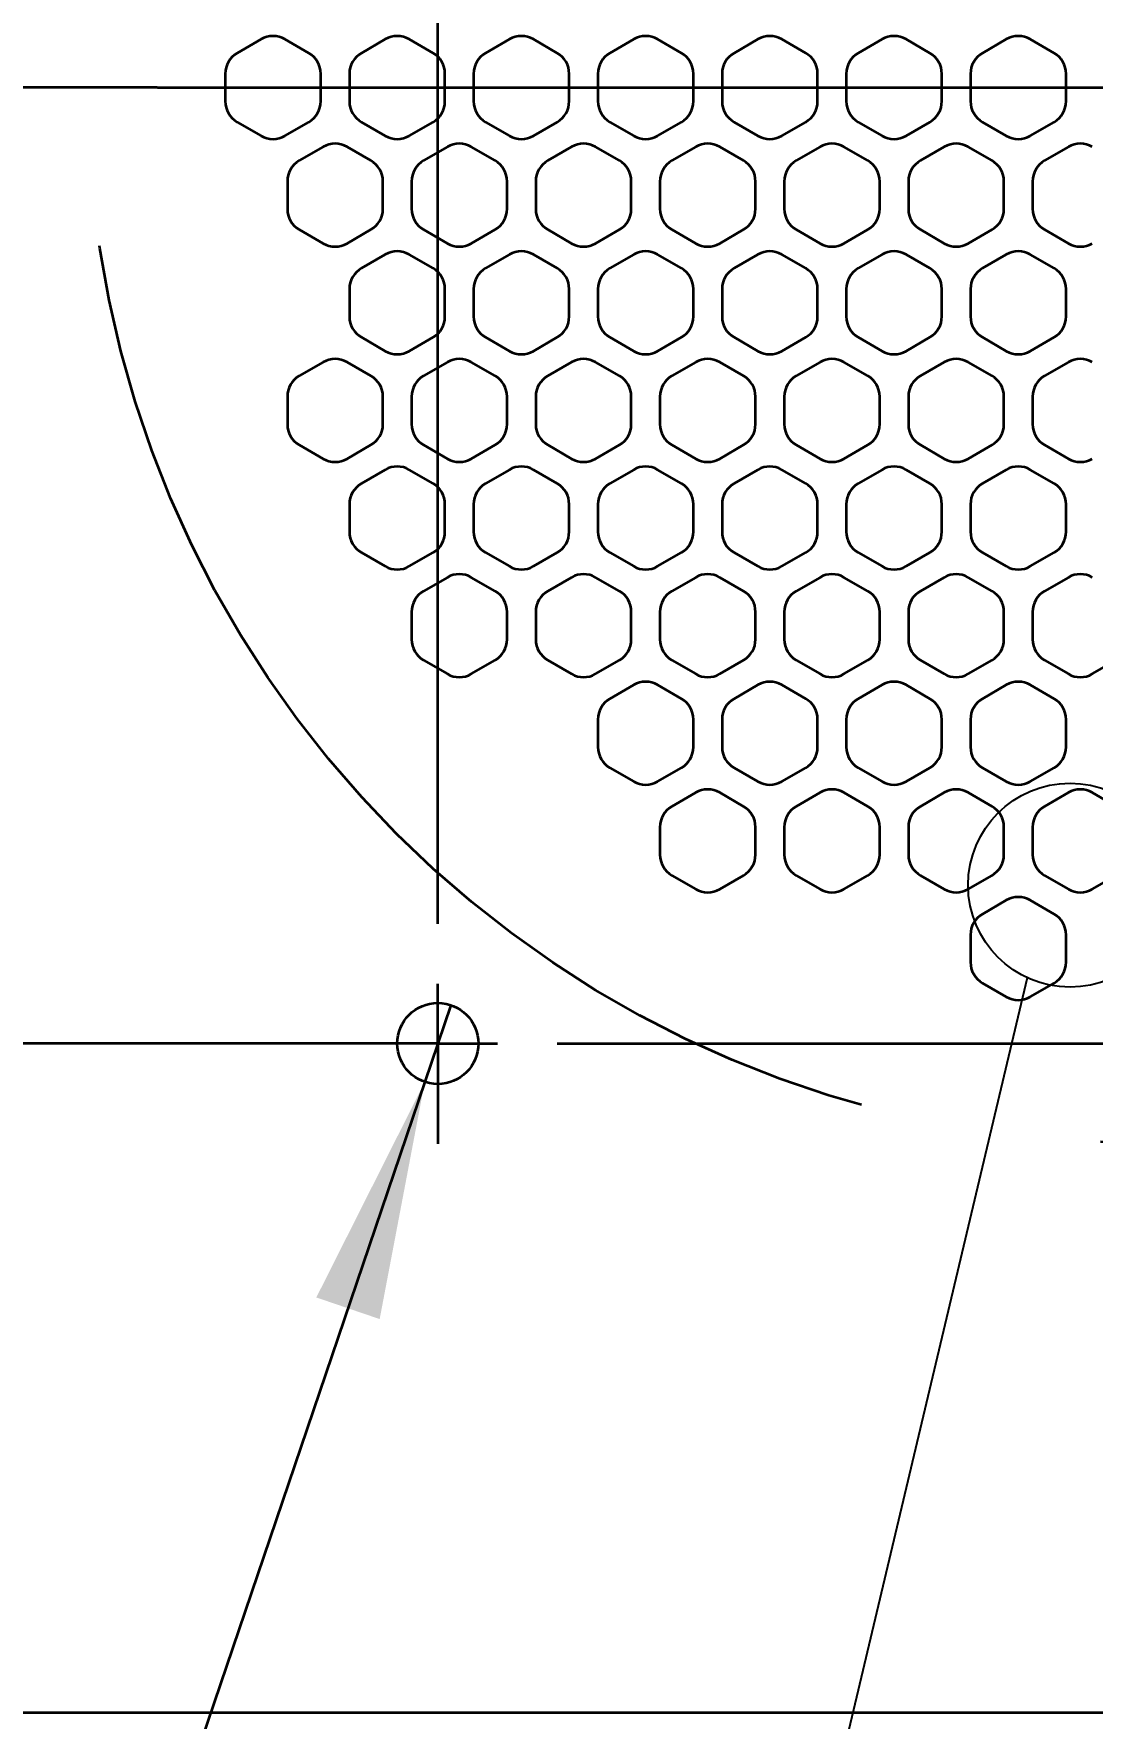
# Model space of a CAD drawing. Header units: millimetres. Extents: x 10 to 515, y -34 to 231.
# Drawn here: x 203.94 to 215.02, y 82.41 to 100.03 of the extents above; entities that cross this region are included whole.
import ezdxf

# ---------------------------------------------------------------- set-up
doc = ezdxf.new("R2010")
doc.units = ezdxf.units.MM
doc.linetypes.add('CENTERX2', pattern=[20.32, 12.7, -2.54, 2.54, -2.54])
doc.layers.add('FORMAT', color=7, linetype='Continuous', lineweight=35)
doc.layers.add('细实线层', color=7, linetype='Continuous')
doc.styles.add('SLDTEXTSTYLE1', font='TXT', dxfattribs={"width": 0.7})
doc.styles.add('SLDTEXTSTYLE27', font='TXT', dxfattribs={"width": 0.633333})
doc.dimstyles.new('SLDDIMSTYLE2', dxfattribs={"dimtxt": 0.18, "dimasz": 2.5, "dimexe": 0, "dimexo": 0.0625, "dimgap": 0, "dimtad": 0, "dimtih": 1, "dimtoh": 1, "dimdec": 0, "dimrnd": 1e-09, "dimzin": 0, "dimdsep": 46, "dimtxsty": 'Standard', "dimblk1": 'NONE', "dimblk2": 'NONE', "dimsah": 1, "dimcen": 0.09, "dimadec": 0, "dimazin": 0, "dimtfac": 2.5, "dimtdec": 0, "dimtofl": 0, "dimtmove": 0, "dimatfit": 3, "dimldrblk": 'NONE', "dimfxl": 0, "dimfrac": 2, "dimtolj": 1, "dimtzin": 0, "dimarcsym": 0})
doc.dimstyles.new('SLDDIMSTYLE3', dxfattribs={"dimtxt": 3.5, "dimasz": 2.5, "dimexe": 0, "dimexo": 0.0625, "dimgap": 0.875, "dimtad": 2, "dimlfac": 4, "dimrnd": 1e-09, "dimzin": 12, "dimdsep": 46, "dimtxsty": 'SLDTEXTSTYLE1', "dimsah": 1, "dimcen": 0.09, "dimadec": 0, "dimazin": 3, "dimtfac": 1, "dimtofl": 0, "dimtmove": 0, "dimatfit": 3, "dimfxl": 0, "dimfrac": 2, "dimtolj": 1, "dimtzin": 12, "dimarcsym": 0})
doc.dimstyles.new('SLDDIMSTYLE4', dxfattribs={"dimtxt": 3.5, "dimasz": 2.5, "dimexe": 0, "dimexo": 0.0625, "dimgap": 0.875, "dimtad": 0, "dimtih": 1, "dimtoh": 1, "dimdec": 1, "dimlfac": 4, "dimrnd": 1e-09, "dimzin": 12, "dimdsep": 46, "dimtxsty": 'SLDTEXTSTYLE1', "dimblk1": 'NONE', "dimsah": 1, "dimcen": 0, "dimadec": 0, "dimazin": 3, "dimtfac": 1, "dimtmove": 0, "dimatfit": 3, "dimldrblk": 'NONE', "dimfxl": 0, "dimfrac": 2, "dimtolj": 1, "dimtzin": 12, "dimarcsym": 0})

# ---------------------------------------------------------------- blocks, each defined once
blk = doc.blocks.new('_D_9')
at = {"layer": 'FORMAT'}
for p, q in [((205.23, 99.467), (197.376, 99.467)), ((199.376, 99.467), (199.376, 82.467))]:
    blk.add_line(p, q, dxfattribs=at)
for points in [[(199.376, 99.467), (199.026, 96.967), (199.726, 96.967)], [(199.376, 82.467), (199.726, 84.967), (199.026, 84.967)]]:
    blk.add_solid(points, dxfattribs=at)
at = {"layer": 'FORMAT', "insert": (194.865, 89.255), "char_height": 3.5, "attachment_point": 1, "rotation": 90, "style": 'SLDTEXTSTYLE1'}
blk.add_mtext('68', dxfattribs=at)
blk = doc.blocks.new('_D_23')
at = {"layer": 'FORMAT'}
for p, q in [((208.166, 120.717), (187.716, 120.717)), ((189.716, 89.467), (189.716, 120.717)), ((208.166, 89.467), (187.716, 89.467))]:
    blk.add_line(p, q, dxfattribs=at)
for points in [[(189.716, 120.717), (189.366, 118.217), (190.066, 118.217)], [(189.716, 89.467), (190.066, 91.967), (189.366, 91.967)]]:
    blk.add_solid(points, dxfattribs=at)
at = {"layer": 'FORMAT', "insert": (185.204, 103.458), "char_height": 3.5, "attachment_point": 1, "rotation": 90, "style": 'SLDTEXTSTYLE1'}
blk.add_mtext('125', dxfattribs=at)
blk = doc.blocks.new('_D_25')
at = {"layer": 'FORMAT'}
for p, q in [((208.302, 89.869), (208.029, 89.064)), ((208.029, 89.064), (203.773, 76.532)), ((203.773, 76.532), (182.744, 76.532))]:
    blk.add_line(p, q, dxfattribs=at)
blk.add_solid([(208.029, 89.064), (206.894, 86.81), (207.557, 86.584)], dxfattribs=at)
at = {"layer": 'FORMAT', "char_height": 3.5, "attachment_point": 1}
for s, insert, style in [('%%c', (188.874, 80.873), 'SLDTEXTSTYLE1'), ('4 x', (182.744, 80.858), 'SLDTEXTSTYLE27'), ('3.4', (194.301, 80.858), 'SLDTEXTSTYLE1')]:
    blk.add_mtext(s, dxfattribs=dict(at, insert=insert, style=style))
blk = doc.blocks.new('_None')
blk = doc.blocks.new('_D_26')
at = {"layer": 'FORMAT'}
for p, q in [((224.42, 134.841), (174.398, 134.841)), ((176.398, 82.467), (176.398, 134.841))]:
    blk.add_line(p, q, dxfattribs=at)
for points in [[(176.398, 134.841), (176.048, 132.341), (176.748, 132.341)], [(176.398, 82.467), (176.748, 84.967), (176.048, 84.967)]]:
    blk.add_solid(points, dxfattribs=at)
at = {"layer": 'FORMAT', "insert": (171.886, 111.731), "char_height": 3.5, "attachment_point": 1, "rotation": 90, "style": 'SLDTEXTSTYLE1'}
blk.add_mtext('209.5', dxfattribs=at)
blk = doc.blocks.new('SW_CENTERMARKSYMBOL_0')
at = {"layer": 'FORMAT', "color": 0}
for p, q in [((0, -30), (0, -1.25)), ((0, -31.25), (0, -30.625)), ((-0.625, -31.25), (-1.05, -31.25)), ((0, -31.25), (-0.625, -31.25)), ((0, -31.25), (0, -31.875)), ((0, -31.25), (0.625, -31.25)), ((1.25, -31.25), (13.25, -31.25)), ((0, -31.875), (0, -32.3))]:
    blk.add_line(p, q, dxfattribs=at)

msp = doc.modelspace()

# ---------------------------------------------------------------- linework, layer by layer
at = {"color": 7, "linetype": 'Continuous', "lineweight": 35}
for p, q in [((206.315687, 99.971832), (206.065687, 99.827495)), ((206.815687, 99.827495), (206.565687, 99.971832)), ((207.615687, 99.971832), (207.365687, 99.827495)), ((208.115687, 99.827495), (207.865687, 99.971832)), ((208.915687, 99.971832), (208.665687, 99.827495)), ((209.415687, 99.827495), (209.165687, 99.971832)), ((210.215687, 99.971832), (209.965687, 99.827495)), ((210.715687, 99.827495), (210.465687, 99.971832)), ((211.515687, 99.971832), (211.265687, 99.827495)), ((212.015687, 99.827495), (211.765687, 99.971832)), ((212.815687, 99.971832), (212.565687, 99.827495)), ((213.315687, 99.827495), (213.065687, 99.971832)), ((214.115687, 99.971832), (213.865687, 99.827495)), ((214.615687, 99.827495), (214.365687, 99.971832)), ((205.940687, 99.610988), (205.940687, 99.322313)), ((206.940687, 99.322313), (206.940687, 99.610988)), ((207.240687, 99.610988), (207.240687, 99.322313)), ((208.240687, 99.322313), (208.240687, 99.610988)), ((208.540687, 99.610988), (208.540687, 99.322313)), ((209.540687, 99.322313), (209.540687, 99.610988)), ((209.840687, 99.610988), (209.840687, 99.322313)), ((210.840687, 99.322313), (210.840687, 99.610988)), ((211.140687, 99.610988), (211.140687, 99.322313)), ((212.140687, 99.322313), (212.140687, 99.610988)), ((212.440687, 99.610988), (212.440687, 99.322313)), ((213.440687, 99.322313), (213.440687, 99.610988)), ((213.740687, 99.610988), (213.740687, 99.322313)), ((214.740687, 99.322313), (214.740687, 99.610988)), ((206.065687, 99.105807), (206.315687, 98.961469)), ((206.565687, 98.961469), (206.815687, 99.105807)), ((207.365687, 99.105807), (207.615687, 98.961469)), ((207.865687, 98.961469), (208.115687, 99.105807)), ((208.665687, 99.105807), (208.915687, 98.961469)), ((209.165687, 98.961469), (209.415687, 99.105807)), ((209.965687, 99.105807), (210.215687, 98.961469)), ((210.465687, 98.961469), (210.715687, 99.105807)), ((211.265687, 99.105807), (211.515687, 98.961469)), ((211.765687, 98.961469), (212.015687, 99.105807)), ((212.565687, 99.105807), (212.815687, 98.961469)), ((213.065687, 98.961469), (213.315687, 99.105807)), ((213.865687, 99.105807), (214.115687, 98.961469)), ((214.365687, 98.961469), (214.615687, 99.105807)), ((206.965687, 98.845999), (206.715687, 98.701662)), ((207.465687, 98.701662), (207.215687, 98.845999)), ((208.265687, 98.845999), (208.015687, 98.701662)), ((208.765687, 98.701662), (208.515687, 98.845999)), ((209.565687, 98.845999), (209.315687, 98.701662)), ((210.065687, 98.701662), (209.815687, 98.845999)), ((210.865687, 98.845999), (210.615687, 98.701662)), ((211.365687, 98.701662), (211.115687, 98.845999)), ((212.165687, 98.845999), (211.915687, 98.701662)), ((212.665687, 98.701662), (212.415687, 98.845999)), ((213.465687, 98.845999), (213.215687, 98.701662)), ((213.965687, 98.701662), (213.715687, 98.845999)), ((214.765687, 98.845999), (214.515687, 98.701662)), ((206.590687, 98.485155), (206.590687, 98.19648)), ((207.590687, 98.19648), (207.590687, 98.485155)), ((207.890687, 98.485155), (207.890687, 98.19648)), ((208.890687, 98.19648), (208.890687, 98.485155)), ((209.190687, 98.485155), (209.190687, 98.19648)), ((210.190687, 98.19648), (210.190687, 98.485155)), ((210.490687, 98.485155), (210.490687, 98.19648)), ((211.490687, 98.19648), (211.490687, 98.485155)), ((211.790687, 98.485155), (211.790687, 98.19648)), ((212.790687, 98.19648), (212.790687, 98.485155)), ((213.090687, 98.485155), (213.090687, 98.19648)), ((214.090687, 98.19648), (214.090687, 98.485155)), ((214.390687, 98.485155), (214.390687, 98.19648)), ((206.715687, 97.979974), (206.965687, 97.835636)), ((207.215687, 97.835636), (207.465687, 97.979974)), ((208.015687, 97.979974), (208.265687, 97.835636)), ((208.515687, 97.835636), (208.765687, 97.979974)), ((209.315687, 97.979974), (209.565687, 97.835636)), ((209.815687, 97.835636), (210.065687, 97.979974)), ((210.615687, 97.979974), (210.865687, 97.835636)), ((211.115687, 97.835636), (211.365687, 97.979974)), ((211.915687, 97.979974), (212.165687, 97.835636)), ((212.415687, 97.835636), (212.665687, 97.979974)), ((213.215687, 97.979974), (213.465687, 97.835636)), ((213.715687, 97.835636), (213.965687, 97.979974)), ((214.515687, 97.979974), (214.765687, 97.835636)), ((207.615687, 97.720166), (207.365687, 97.575829)), ((208.115687, 97.575829), (207.865687, 97.720166)), ((208.915687, 97.720166), (208.665687, 97.575829)), ((209.415687, 97.575829), (209.165687, 97.720166)), ((210.215687, 97.720166), (209.965687, 97.575829)), ((210.715687, 97.575829), (210.465687, 97.720166)), ((211.515687, 97.720166), (211.265687, 97.575829)), ((212.015687, 97.575829), (211.765687, 97.720166)), ((212.815687, 97.720166), (212.565687, 97.575829)), ((213.315687, 97.575829), (213.065687, 97.720166)), ((214.115687, 97.720166), (213.865687, 97.575829)), ((214.615687, 97.575829), (214.365687, 97.720166)), ((207.240687, 97.359322), (207.240687, 97.070647)), ((208.240687, 97.070647), (208.240687, 97.359322)), ((208.540687, 97.359322), (208.540687, 97.070647)), ((209.540687, 97.070647), (209.540687, 97.359322)), ((209.840687, 97.359322), (209.840687, 97.070647)), ((210.840687, 97.070647), (210.840687, 97.359322)), ((211.140687, 97.359322), (211.140687, 97.070647)), ((212.140687, 97.070647), (212.140687, 97.359322)), ((212.440687, 97.359322), (212.440687, 97.070647)), ((213.440687, 97.070647), (213.440687, 97.359322)), ((213.740687, 97.359322), (213.740687, 97.070647)), ((214.740687, 97.070647), (214.740687, 97.359322)), ((207.365687, 96.854141), (207.615687, 96.709803)), ((207.865687, 96.709803), (208.115687, 96.854141)), ((208.665687, 96.854141), (208.915687, 96.709803)), ((209.165687, 96.709803), (209.415687, 96.854141)), ((209.965687, 96.854141), (210.215687, 96.709803)), ((210.465687, 96.709803), (210.715687, 96.854141)), ((211.265687, 96.854141), (211.515687, 96.709803)), ((211.765687, 96.709803), (212.015687, 96.854141)), ((212.565687, 96.854141), (212.815687, 96.709803)), ((213.065687, 96.709803), (213.315687, 96.854141)), ((213.865687, 96.854141), (214.115687, 96.709803)), ((214.365687, 96.709803), (214.615687, 96.854141)), ((206.965687, 96.594333), (206.715687, 96.449996)), ((207.465687, 96.449996), (207.215687, 96.594333)), ((208.265687, 96.594333), (208.015687, 96.449996)), ((208.765687, 96.449996), (208.515687, 96.594333)), ((209.565687, 96.594333), (209.315687, 96.449996)), ((210.065687, 96.449996), (209.815687, 96.594333)), ((210.865687, 96.594333), (210.615687, 96.449996)), ((211.365687, 96.449996), (211.115687, 96.594333)), ((212.165687, 96.594333), (211.915687, 96.449996)), ((212.665687, 96.449996), (212.415687, 96.594333)), ((213.465687, 96.594333), (213.215687, 96.449996)), ((213.965687, 96.449996), (213.715687, 96.594333)), ((214.765687, 96.594333), (214.515687, 96.449996)), ((206.590687, 96.233489), (206.590687, 95.944814)), ((207.590687, 95.944814), (207.590687, 96.233489)), ((207.890687, 96.233489), (207.890687, 95.944814)), ((208.890687, 95.944814), (208.890687, 96.233489)), ((209.190687, 96.233489), (209.190687, 95.944814)), ((210.190687, 95.944814), (210.190687, 96.233489)), ((210.490687, 96.233489), (210.490687, 95.944814)), ((211.490687, 95.944814), (211.490687, 96.233489)), ((211.790687, 96.233489), (211.790687, 95.944814)), ((212.790687, 95.944814), (212.790687, 96.233489)), ((213.090687, 96.233489), (213.090687, 95.944814)), ((214.090687, 95.944814), (214.090687, 96.233489)), ((214.390687, 96.233489), (214.390687, 95.944814)), ((206.715687, 95.728308), (206.965687, 95.58397)), ((207.215687, 95.58397), (207.465687, 95.728308)), ((208.015687, 95.728308), (208.265687, 95.58397)), ((208.515687, 95.58397), (208.765687, 95.728308)), ((209.315687, 95.728308), (209.565687, 95.58397)), ((209.815687, 95.58397), (210.065687, 95.728308)), ((210.615687, 95.728308), (210.865687, 95.58397)), ((211.115687, 95.58397), (211.365687, 95.728308)), ((211.915687, 95.728308), (212.165687, 95.58397)), ((212.415687, 95.58397), (212.665687, 95.728308)), ((213.215687, 95.728308), (213.465687, 95.58397)), ((213.715687, 95.58397), (213.965687, 95.728308)), ((214.515687, 95.728308), (214.765687, 95.58397)), ((207.615687, 95.4685), (207.365687, 95.324163)), ((208.115687, 95.324163), (207.865687, 95.4685)), ((208.915687, 95.4685), (208.665687, 95.324163)), ((209.415687, 95.324163), (209.165687, 95.4685)), ((210.215687, 95.4685), (209.965687, 95.324163)), ((210.715687, 95.324163), (210.465687, 95.4685)), ((211.515687, 95.4685), (211.265687, 95.324163)), ((212.015687, 95.324163), (211.765687, 95.4685)), ((212.815687, 95.4685), (212.565687, 95.324163)), ((213.315687, 95.324163), (213.065687, 95.4685)), ((214.115687, 95.4685), (213.865687, 95.324163)), ((214.615687, 95.324163), (214.365687, 95.4685)), ((207.240687, 95.107656), (207.240687, 94.818981)), ((208.240687, 94.818981), (208.240687, 95.107656)), ((208.540687, 95.107656), (208.540687, 94.818981)), ((209.540687, 94.818981), (209.540687, 95.107656)), ((209.840687, 95.107656), (209.840687, 94.818981)), ((210.840687, 94.818981), (210.840687, 95.107656)), ((211.140687, 95.107656), (211.140687, 94.818981)), ((212.140687, 94.818981), (212.140687, 95.107656)), ((212.440687, 95.107656), (212.440687, 94.818981)), ((213.440687, 94.818981), (213.440687, 95.107656)), ((213.740687, 95.107656), (213.740687, 94.818981)), ((214.740687, 94.818981), (214.740687, 95.107656)), ((207.365687, 94.602475), (207.615687, 94.458137)), ((207.865687, 94.458137), (208.115687, 94.602475)), ((208.665687, 94.602475), (208.915687, 94.458137)), ((209.165687, 94.458137), (209.415687, 94.602475)), ((209.965687, 94.602475), (210.215687, 94.458137)), ((210.465687, 94.458137), (210.715687, 94.602475)), ((211.265687, 94.602475), (211.515687, 94.458137)), ((211.765687, 94.458137), (212.015687, 94.602475)), ((212.565687, 94.602475), (212.815687, 94.458137)), ((213.065687, 94.458137), (213.315687, 94.602475)), ((213.865687, 94.602475), (214.115687, 94.458137)), ((214.365687, 94.458137), (214.615687, 94.602475)), ((208.265687, 94.342667), (208.015687, 94.19833)), ((208.765687, 94.19833), (208.515687, 94.342667)), ((209.565687, 94.342667), (209.315687, 94.19833)), ((210.065687, 94.19833), (209.815687, 94.342667)), ((210.865687, 94.342667), (210.615687, 94.19833)), ((211.365687, 94.19833), (211.115687, 94.342667)), ((212.165687, 94.342667), (211.915687, 94.19833)), ((212.665687, 94.19833), (212.415687, 94.342667)), ((213.465687, 94.342667), (213.215687, 94.19833)), ((213.965687, 94.19833), (213.715687, 94.342667)), ((214.765687, 94.342667), (214.515687, 94.19833)), ((207.890687, 93.981823), (207.890687, 93.693148)), ((208.890687, 93.693148), (208.890687, 93.981823)), ((209.190687, 93.981823), (209.190687, 93.693148)), ((210.190687, 93.693148), (210.190687, 93.981823)), ((210.490687, 93.981823), (210.490687, 93.693148)), ((211.490687, 93.693148), (211.490687, 93.981823)), ((211.790687, 93.981823), (211.790687, 93.693148)), ((212.790687, 93.693148), (212.790687, 93.981823)), ((213.090687, 93.981823), (213.090687, 93.693148)), ((214.090687, 93.693148), (214.090687, 93.981823)), ((214.390687, 93.981823), (214.390687, 93.693148)), ((208.015687, 93.476642), (208.265687, 93.332304)), ((208.515687, 93.332304), (208.765687, 93.476642)), ((209.315687, 93.476642), (209.565687, 93.332304)), ((209.815687, 93.332304), (210.065687, 93.476642)), ((210.615687, 93.476642), (210.865687, 93.332304)), ((211.115687, 93.332304), (211.365687, 93.476642)), ((211.915687, 93.476642), (212.165687, 93.332304)), ((212.415687, 93.332304), (212.665687, 93.476642)), ((213.215687, 93.476642), (213.465687, 93.332304)), ((213.715687, 93.332304), (213.965687, 93.476642)), ((214.515687, 93.476642), (214.765687, 93.332304)), ((215.015687, 93.332304), (215.265687, 93.476642)), ((210.215687, 93.216834), (209.965687, 93.072497)), ((210.715687, 93.072497), (210.465687, 93.216834)), ((211.515687, 93.216834), (211.265687, 93.072497)), ((212.015687, 93.072497), (211.765687, 93.216834)), ((212.815687, 93.216834), (212.565687, 93.072497)), ((213.315687, 93.072497), (213.065687, 93.216834)), ((214.115687, 93.216834), (213.865687, 93.072497)), ((214.615687, 93.072497), (214.365687, 93.216834)), ((209.840687, 92.85599), (209.840687, 92.567315)), ((210.840687, 92.567315), (210.840687, 92.85599)), ((211.140687, 92.85599), (211.140687, 92.567315)), ((212.140687, 92.567315), (212.140687, 92.85599)), ((212.440687, 92.85599), (212.440687, 92.567315)), ((213.440687, 92.567315), (213.440687, 92.85599)), ((213.740687, 92.85599), (213.740687, 92.567315)), ((214.740687, 92.567315), (214.740687, 92.85599)), ((209.965687, 92.350809), (210.215687, 92.206471)), ((210.465687, 92.206471), (210.715687, 92.350809)), ((211.265687, 92.350809), (211.515687, 92.206471)), ((211.765687, 92.206471), (212.015687, 92.350809)), ((212.565687, 92.350809), (212.815687, 92.206471)), ((213.065687, 92.206471), (213.315687, 92.350809)), ((213.865687, 92.350809), (214.115687, 92.206471)), ((214.365687, 92.206471), (214.615687, 92.350809)), ((210.865687, 92.091001), (210.615687, 91.946664)), ((211.365687, 91.946664), (211.115687, 92.091001)), ((212.165687, 92.091001), (211.915687, 91.946664)), ((212.665687, 91.946664), (212.415687, 92.091001)), ((213.465687, 92.091001), (213.215687, 91.946664)), ((213.965687, 91.946664), (213.715687, 92.091001)), ((214.765687, 92.091001), (214.515687, 91.946664)), ((215.265687, 91.946664), (215.015687, 92.091001)), ((210.490687, 91.730157), (210.490687, 91.441482)), ((211.490687, 91.441482), (211.490687, 91.730157)), ((211.790687, 91.730157), (211.790687, 91.441482)), ((212.790687, 91.441482), (212.790687, 91.730157)), ((213.090687, 91.730157), (213.090687, 91.441482)), ((214.090687, 91.441482), (214.090687, 91.730157)), ((214.390687, 91.730157), (214.390687, 91.441482)), ((210.615687, 91.224976), (210.865687, 91.080638)), ((211.115687, 91.080638), (211.365687, 91.224976)), ((211.915687, 91.224976), (212.165687, 91.080638)), ((212.415687, 91.080638), (212.665687, 91.224976)), ((213.215687, 91.224976), (213.465687, 91.080638)), ((213.715687, 91.080638), (213.965687, 91.224976)), ((214.515687, 91.224976), (214.765687, 91.080638)), ((215.015687, 91.080638), (215.265687, 91.224976)), ((214.115687, 90.965168), (213.865687, 90.820831)), ((214.615687, 90.820831), (214.365687, 90.965168)), ((213.740687, 90.604324), (213.740687, 90.315649)), ((214.740687, 90.315649), (214.740687, 90.604324)), ((213.865687, 90.099143), (214.115687, 89.954805)), ((214.365687, 89.954805), (214.615687, 90.099143)), ((226.612386, 82.466651), (175.718988, 82.466651))]:
    msp.add_line(p, q, dxfattribs=at)
msp.add_circle((208.165687, 89.466651), 0.425, dxfattribs=at)
for centre, start, end in [((206.440687, 99.755326), 60, 120), ((207.740687, 99.755326), 60, 120), ((209.040687, 99.755326), 60, 120), ((210.340687, 99.755326), 60, 120), ((211.640687, 99.755326), 60, 120), ((212.940687, 99.755326), 60, 120), ((214.240687, 99.755326), 60, 120), ((206.190687, 99.610988), 120, 180), ((206.690687, 99.610988), 0, 60), ((207.490687, 99.610988), 120, 180), ((207.990687, 99.610988), 0, 60), ((208.790687, 99.610988), 120, 180), ((209.290687, 99.610988), 0, 60), ((210.090687, 99.610988), 120, 180), ((210.590687, 99.610988), 0, 60), ((211.390687, 99.610988), 120, 180), ((211.890687, 99.610988), 0, 60), ((212.690687, 99.610988), 120, 180), ((213.190687, 99.610988), 0, 60), ((213.990687, 99.610988), 120, 180), ((214.490687, 99.610988), 0, 60), ((206.190687, 99.322313), 180, 240), ((206.690687, 99.322313), 300, 0), ((207.490687, 99.322313), 180, 240), ((207.990687, 99.322313), 300, 0), ((208.790687, 99.322313), 180, 240), ((209.290687, 99.322313), 300, 0), ((210.090687, 99.322313), 180, 240), ((210.590687, 99.322313), 300, 0), ((211.390687, 99.322313), 180, 240), ((211.890687, 99.322313), 300, 0), ((212.690687, 99.322313), 180, 240), ((213.190687, 99.322313), 300, 0), ((213.990687, 99.322313), 180, 240), ((214.490687, 99.322313), 300, 0), ((206.440687, 99.177976), 240, 300), ((207.090687, 98.629493), 60, 120), ((207.740687, 99.177976), 240, 300), ((208.390687, 98.629493), 60, 120), ((209.040687, 99.177976), 240, 300), ((209.690687, 98.629493), 60, 120), ((210.340687, 99.177976), 240, 300), ((210.990687, 98.629493), 60, 120), ((211.640687, 99.177976), 240, 300), ((212.290687, 98.629493), 60, 120), ((212.940687, 99.177976), 240, 300), ((213.590687, 98.629493), 60, 120), ((214.240687, 99.177976), 240, 300), ((214.890687, 98.629493), 60, 120), ((206.840687, 98.485155), 120, 180), ((207.340687, 98.485155), 0, 60), ((208.140687, 98.485155), 120, 180), ((208.640687, 98.485155), 0, 60), ((209.440687, 98.485155), 120, 180), ((209.940687, 98.485155), 0, 60), ((210.740687, 98.485155), 120, 180), ((211.240687, 98.485155), 0, 60), ((212.040687, 98.485155), 120, 180), ((212.540687, 98.485155), 0, 60), ((213.340687, 98.485155), 120, 180), ((213.840687, 98.485155), 0, 60), ((214.640687, 98.485155), 120, 180), ((206.840687, 98.19648), 180, 240), ((207.340687, 98.19648), 300, 0), ((208.140687, 98.19648), 180, 240), ((208.640687, 98.19648), 300, 0), ((209.440687, 98.19648), 180, 240), ((209.940687, 98.19648), 300, 0), ((210.740687, 98.19648), 180, 240), ((211.240687, 98.19648), 300, 0), ((212.040687, 98.19648), 180, 240), ((212.540687, 98.19648), 300, 0), ((213.340687, 98.19648), 180, 240), ((213.840687, 98.19648), 300, 0), ((214.640687, 98.19648), 180, 240), ((207.090687, 98.052143), 240, 300), ((208.390687, 98.052143), 240, 300), ((209.690687, 98.052143), 240, 300), ((210.990687, 98.052143), 240, 300), ((212.290687, 98.052143), 240, 300), ((213.590687, 98.052143), 240, 300), ((214.890687, 98.052143), 240, 300), ((207.740687, 97.50366), 60, 120), ((209.040687, 97.50366), 60, 120), ((210.340687, 97.50366), 60, 120), ((211.640687, 97.50366), 60, 120), ((212.940687, 97.50366), 60, 120), ((214.240687, 97.50366), 60, 120), ((207.490687, 97.359322), 120, 180), ((207.990687, 97.359322), 0, 60), ((208.790687, 97.359322), 120, 180), ((209.290687, 97.359322), 0, 60), ((210.090687, 97.359322), 120, 180), ((210.590687, 97.359322), 0, 60), ((211.390687, 97.359322), 120, 180), ((211.890687, 97.359322), 0, 60), ((212.690687, 97.359322), 120, 180), ((213.190687, 97.359322), 0, 60), ((213.990687, 97.359322), 120, 180), ((214.490687, 97.359322), 0, 60), ((207.490687, 97.070647), 180, 240), ((207.990687, 97.070647), 300, 0), ((208.790687, 97.070647), 180, 240), ((209.290687, 97.070647), 300, 0), ((210.090687, 97.070647), 180, 240), ((210.590687, 97.070647), 300, 0), ((211.390687, 97.070647), 180, 240), ((211.890687, 97.070647), 300, 0), ((212.690687, 97.070647), 180, 240), ((213.190687, 97.070647), 300, 0), ((213.990687, 97.070647), 180, 240), ((214.490687, 97.070647), 300, 0), ((207.090687, 96.377827), 60, 120), ((207.740687, 96.92631), 240, 300), ((208.390687, 96.377827), 60, 120), ((209.040687, 96.92631), 240, 300), ((209.690687, 96.377827), 60, 120), ((210.340687, 96.92631), 240, 300), ((210.990687, 96.377827), 60, 120), ((211.640687, 96.92631), 240, 300), ((212.290687, 96.377827), 60, 120), ((212.940687, 96.92631), 240, 300), ((213.590687, 96.377827), 60, 120), ((214.240687, 96.92631), 240, 300), ((214.890687, 96.377827), 60, 120), ((206.840687, 96.233489), 120, 180), ((207.340687, 96.233489), 0, 60), ((208.140687, 96.233489), 120, 180), ((208.640687, 96.233489), 0, 60), ((209.440687, 96.233489), 120, 180), ((209.940687, 96.233489), 0, 60), ((210.740687, 96.233489), 120, 180), ((211.240687, 96.233489), 0, 60), ((212.040687, 96.233489), 120, 180), ((212.540687, 96.233489), 0, 60), ((213.340687, 96.233489), 120, 180), ((213.840687, 96.233489), 0, 60), ((214.640687, 96.233489), 120, 180), ((206.840687, 95.944814), 180, 240), ((207.340687, 95.944814), 300, 0), ((208.140687, 95.944814), 180, 240), ((208.640687, 95.944814), 300, 0), ((209.440687, 95.944814), 180, 240), ((209.940687, 95.944814), 300, 0), ((210.740687, 95.944814), 180, 240), ((211.240687, 95.944814), 300, 0), ((212.040687, 95.944814), 180, 240), ((212.540687, 95.944814), 300, 0), ((213.340687, 95.944814), 180, 240), ((213.840687, 95.944814), 300, 0), ((214.640687, 95.944814), 180, 240), ((207.090687, 95.800477), 240, 300), ((208.390687, 95.800477), 240, 300), ((209.690687, 95.800477), 240, 300), ((210.990687, 95.800477), 240, 300), ((212.290687, 95.800477), 240, 300), ((213.590687, 95.800477), 240, 300), ((214.890687, 95.800477), 240, 300), ((207.740687, 95.251994), 60, 120), ((209.040687, 95.251994), 60, 120), ((210.340687, 95.251994), 60, 120), ((211.640687, 95.251994), 60, 120), ((212.940687, 95.251994), 60, 120), ((214.240687, 95.251994), 60, 120), ((207.490687, 95.107656), 120, 180), ((207.990687, 95.107656), 0, 60), ((208.790687, 95.107656), 120, 180), ((209.290687, 95.107656), 0, 60), ((210.090687, 95.107656), 120, 180), ((210.590687, 95.107656), 0, 60), ((211.390687, 95.107656), 120, 180), ((211.890687, 95.107656), 0, 60), ((212.690687, 95.107656), 120, 180), ((213.190687, 95.107656), 0, 60), ((213.990687, 95.107656), 120, 180), ((214.490687, 95.107656), 0, 60), ((207.490687, 94.818981), 180, 240), ((207.990687, 94.818981), 300, 0), ((208.790687, 94.818981), 180, 240), ((209.290687, 94.818981), 300, 0), ((210.090687, 94.818981), 180, 240), ((210.590687, 94.818981), 300, 0), ((211.390687, 94.818981), 180, 240), ((211.890687, 94.818981), 300, 0), ((212.690687, 94.818981), 180, 240), ((213.190687, 94.818981), 300, 0), ((213.990687, 94.818981), 180, 240), ((214.490687, 94.818981), 300, 0), ((207.740687, 94.674644), 240, 300), ((209.040687, 94.674644), 240, 300), ((210.340687, 94.674644), 240, 300), ((211.640687, 94.674644), 240, 300), ((212.940687, 94.674644), 240, 300), ((214.240687, 94.674644), 240, 300), ((208.390687, 94.126161), 60, 120), ((209.690687, 94.126161), 60, 120), ((210.990687, 94.126161), 60, 120), ((212.290687, 94.126161), 60, 120), ((213.590687, 94.126161), 60, 120), ((214.890687, 94.126161), 60, 120), ((208.140687, 93.981823), 120, 180), ((208.640687, 93.981823), 0, 60), ((209.440687, 93.981823), 120, 180), ((209.940687, 93.981823), 0, 60), ((210.740687, 93.981823), 120, 180), ((211.240687, 93.981823), 0, 60), ((212.040687, 93.981823), 120, 180), ((212.540687, 93.981823), 0, 60), ((213.340687, 93.981823), 120, 180), ((213.840687, 93.981823), 0, 60), ((214.640687, 93.981823), 120, 180), ((208.140687, 93.693148), 180, 240), ((208.640687, 93.693148), 300, 0), ((209.440687, 93.693148), 180, 240), ((209.940687, 93.693148), 300, 0), ((210.740687, 93.693148), 180, 240), ((211.240687, 93.693148), 300, 0), ((212.040687, 93.693148), 180, 240), ((212.540687, 93.693148), 300, 0), ((213.340687, 93.693148), 180, 240), ((213.840687, 93.693148), 300, 0), ((214.640687, 93.693148), 180, 240), ((208.390687, 93.548811), 240, 300), ((209.690687, 93.548811), 240, 300), ((210.340687, 93.000328), 60, 120), ((210.990687, 93.548811), 240, 300), ((211.640687, 93.000328), 60, 120), ((212.290687, 93.548811), 240, 300), ((212.940687, 93.000328), 60, 120), ((213.590687, 93.548811), 240, 300), ((214.240687, 93.000328), 60, 120), ((214.890687, 93.548811), 240, 300), ((210.090687, 92.85599), 120, 180), ((210.590687, 92.85599), 0, 60), ((211.390687, 92.85599), 120, 180), ((211.890687, 92.85599), 0, 60), ((212.690687, 92.85599), 120, 180), ((213.190687, 92.85599), 0, 60), ((213.990687, 92.85599), 120, 180), ((214.490687, 92.85599), 0, 60), ((210.090687, 92.567315), 180, 240), ((210.590687, 92.567315), 300, 0), ((211.390687, 92.567315), 180, 240), ((211.890687, 92.567315), 300, 0), ((212.690687, 92.567315), 180, 240), ((213.190687, 92.567315), 300, 0), ((213.990687, 92.567315), 180, 240), ((214.490687, 92.567315), 300, 0), ((210.340687, 92.422978), 240, 300), ((211.640687, 92.422978), 240, 300), ((212.940687, 92.422978), 240, 300), ((214.240687, 92.422978), 240, 300), ((210.990687, 91.874495), 60, 120), ((212.290687, 91.874495), 60, 120), ((213.590687, 91.874495), 60, 120), ((214.890687, 91.874495), 60, 120), ((210.740687, 91.730157), 120, 180), ((211.240687, 91.730157), 0, 60), ((212.040687, 91.730157), 120, 180), ((212.540687, 91.730157), 0, 60), ((213.340687, 91.730157), 120, 180), ((213.840687, 91.730157), 0, 60), ((214.640687, 91.730157), 120, 180), ((210.740687, 91.441482), 180, 240), ((211.240687, 91.441482), 300, 0), ((212.040687, 91.441482), 180, 240), ((212.540687, 91.441482), 300, 0), ((213.340687, 91.441482), 180, 240), ((213.840687, 91.441482), 300, 0), ((214.640687, 91.441482), 180, 240), ((210.990687, 91.297145), 240, 300), ((212.290687, 91.297145), 240, 300), ((213.590687, 91.297145), 240, 300), ((214.240687, 90.748662), 60, 120), ((214.890687, 91.297145), 240, 300), ((213.990687, 90.604324), 120, 180), ((214.490687, 90.604324), 0, 60), ((213.990687, 90.315649), 180, 240), ((214.490687, 90.315649), 300, 0), ((214.240687, 90.171312), 240, 300)]:
    msp.add_arc(centre, 0.25, start, end, dxfattribs=at)
at = {"layer": 'FORMAT', "linetype": 'CENTERX2'}
msp.add_line((205.230363, 99.466651), (225.851012, 99.466651), dxfattribs=at)
msp.add_circle((215.540687, 99.466651), 11.039802, dxfattribs=at)
at = {"layer": '细实线层'}
msp.add_circle((214.782624, 91.12273), 1.066725, dxfattribs=at)

# ---------------------------------------------------------------- block references
at = {"layer": 'FORMAT'}
msp.add_blockref('SW_CENTERMARKSYMBOL_0', (208.165687, 120.716651), dxfattribs=at)

# ---------------------------------------------------------------- dimensions: what is measured, and where the dimension line sits
for base, p1, p2, picture, middle in [((176.397949, 134.841357), (175.718988, 82.466651), (224.420121, 134.841357), '_D_26', (176.397949, 115.566316)), ((189.71579, 120.716651), (208.165687, 89.466651), (208.165687, 120.716651), '_D_23', (189.71579, 105.761939)), ((199.376416, 82.466651), (205.230363, 99.466651), (175.718988, 82.466651), '_D_9', (199.376416, 90.786673))]:
    dim = msp.add_linear_dim(base=base, p1=p1, p2=p2, angle=90, dimstyle='SLDDIMSTYLE3', dxfattribs=at)
    dim.commit()
    dim.dimension.update_dxf_attribs({"geometry": picture, "text_midpoint": middle, "dimtype": 160})
dim = msp.add_diameter_dim_2p(p1=(208.302346, 89.86908), p2=(208.029028, 89.064222), text='4 x <>  \\P', dimstyle='SLDDIMSTYLE4', dxfattribs=at)
dim.commit()
dim.dimension.update_dxf_attribs({"geometry": '_D_25', "text_midpoint": (192.464739, 78.603802), "dimtype": 163})

# ---------------------------------------------------------------- leaders
at = {"layer": '细实线层', "has_arrowhead": 0}
msp.add_leader([(214.33483, 90.154545), (210.840545, 75.437549), (207.528094, 75.437549)], dimstyle='SLDDIMSTYLE2', dxfattribs=at)

doc.saveas('drawing.dxf')
